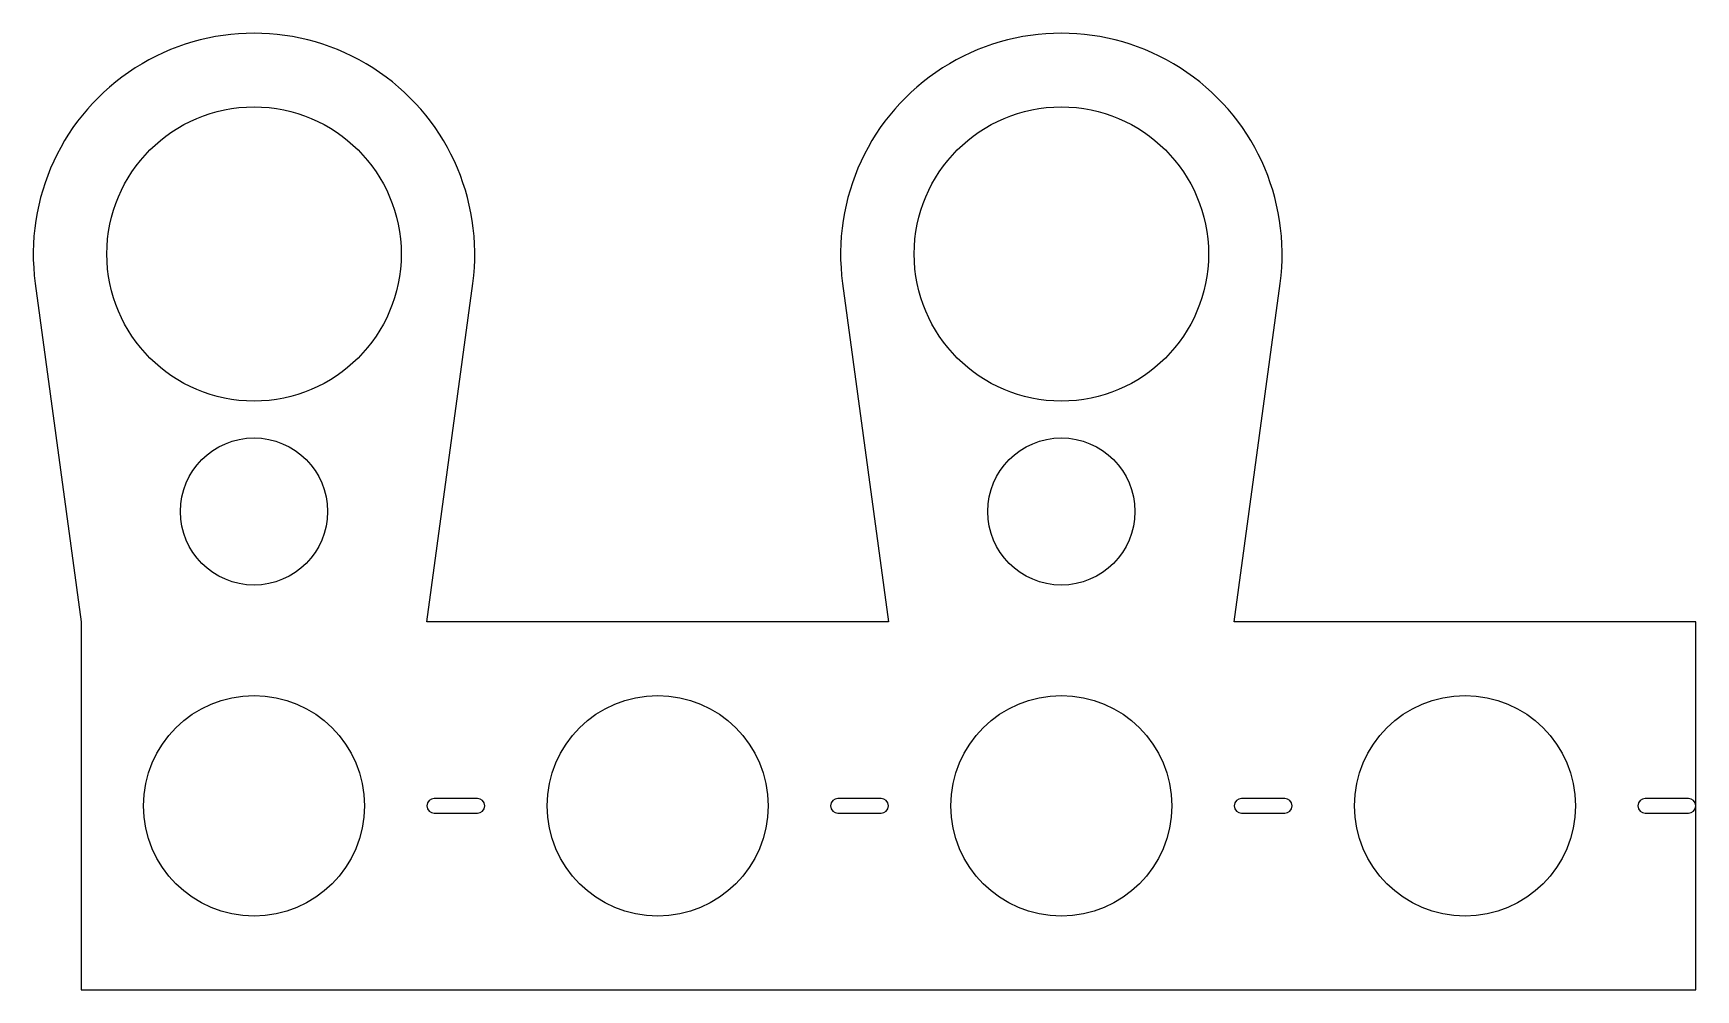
# Model space of a CAD drawing. Header units: metres. Extents: x -30 to 196, y 0 to 130.
import ezdxf

# ---------------------------------------------------------------- set-up
doc = ezdxf.new("R2010")
doc.units = ezdxf.units.M

msp = doc.modelspace()

# ---------------------------------------------------------------- linework, layer by layer
at = {"layer": 'PARAMETRIX'}
for p, q in [((-29.7284, 95.9724), (-23.5, 50)), ((-29.7284, 95.9724), (-23.5, 50)), ((23.5, 50), (29.7284, 95.9724)), ((23.5, 50), (29.7284, 95.9724)), ((79.9796, 95.9724), (86.208, 50)), ((79.9796, 95.9724), (86.208, 50)), ((133.208, 50), (139.4364, 95.9724)), ((133.208, 50), (139.4364, 95.9724)), ((-23.5, 50), (-23.5, 0)), ((-23.5, 50), (-23.5, 0)), ((31.354, 50), (23.5, 50)), ((31.354, 50), (23.5, 50)), ((78.354, 50), (31.354, 50)), ((78.354, 50), (31.354, 50)), ((86.208, 50), (78.354, 50)), ((86.208, 50), (78.354, 50)), ((141.0619, 50), (133.208, 50)), ((141.0619, 50), (133.208, 50)), ((188.0619, 50), (141.0619, 50)), ((188.0619, 50), (141.0619, 50)), ((195.9159, 50), (188.0619, 50)), ((195.9159, 50), (188.0619, 50)), ((195.9159, 0), (195.9159, 50)), ((195.9159, 0), (195.9159, 50)), ((30.354, 26), (24.5, 26)), ((85.208, 26), (79.354, 26)), ((140.0619, 26), (134.208, 26)), ((194.9159, 26), (189.0619, 26)), ((24.5, 24), (30.354, 24)), ((79.354, 24), (85.208, 24)), ((134.208, 24), (140.0619, 24)), ((189.0619, 24), (194.9159, 24)), ((-23.5, 0), (23.5, 0)), ((-23.5, 0), (23.5, 0)), ((23.5, 0), (31.354, 0)), ((23.5, 0), (31.354, 0)), ((31.354, 0), (78.354, 0)), ((31.354, 0), (78.354, 0)), ((78.354, 0), (86.208, 0)), ((78.354, 0), (86.208, 0)), ((86.208, 0), (133.208, 0)), ((86.208, 0), (133.208, 0)), ((133.208, 0), (141.0619, 0)), ((133.208, 0), (141.0619, 0)), ((141.0619, 0), (188.0619, 0)), ((141.0619, 0), (188.0619, 0)), ((188.0619, 0), (195.9159, 0)), ((188.0619, 0), (195.9159, 0))]:
    msp.add_line(p, q, dxfattribs=at)
for centre, radius in [((0, 100), 20), ((109.708, 100), 20), ((0, 65), 10), ((109.708, 65), 10), ((0, 25), 15), ((54.854, 25), 15), ((109.708, 25), 15), ((164.5619, 25), 15)]:
    msp.add_circle(centre, radius, dxfattribs=at)
for centre, radius, start, end in [((0, 100), 30, 352.2845, 187.7155), ((0, 100), 30, 352.2845, 187.7155), ((109.708, 100), 30, 352.2845, 187.7155), ((109.708, 100), 30, 352.2845, 187.7155), ((24.5, 25), 1, 90, 270), ((30.354, 25), 1, 270, 90), ((79.354, 25), 1, 90, 270), ((85.208, 25), 1, 270, 90), ((134.208, 25), 1, 90, 270), ((140.0619, 25), 1, 270, 90), ((189.0619, 25), 1, 90, 270), ((194.9159, 25), 1, 270, 90)]:
    msp.add_arc(centre, radius, start, end, dxfattribs=at)

doc.saveas('drawing.dxf')
